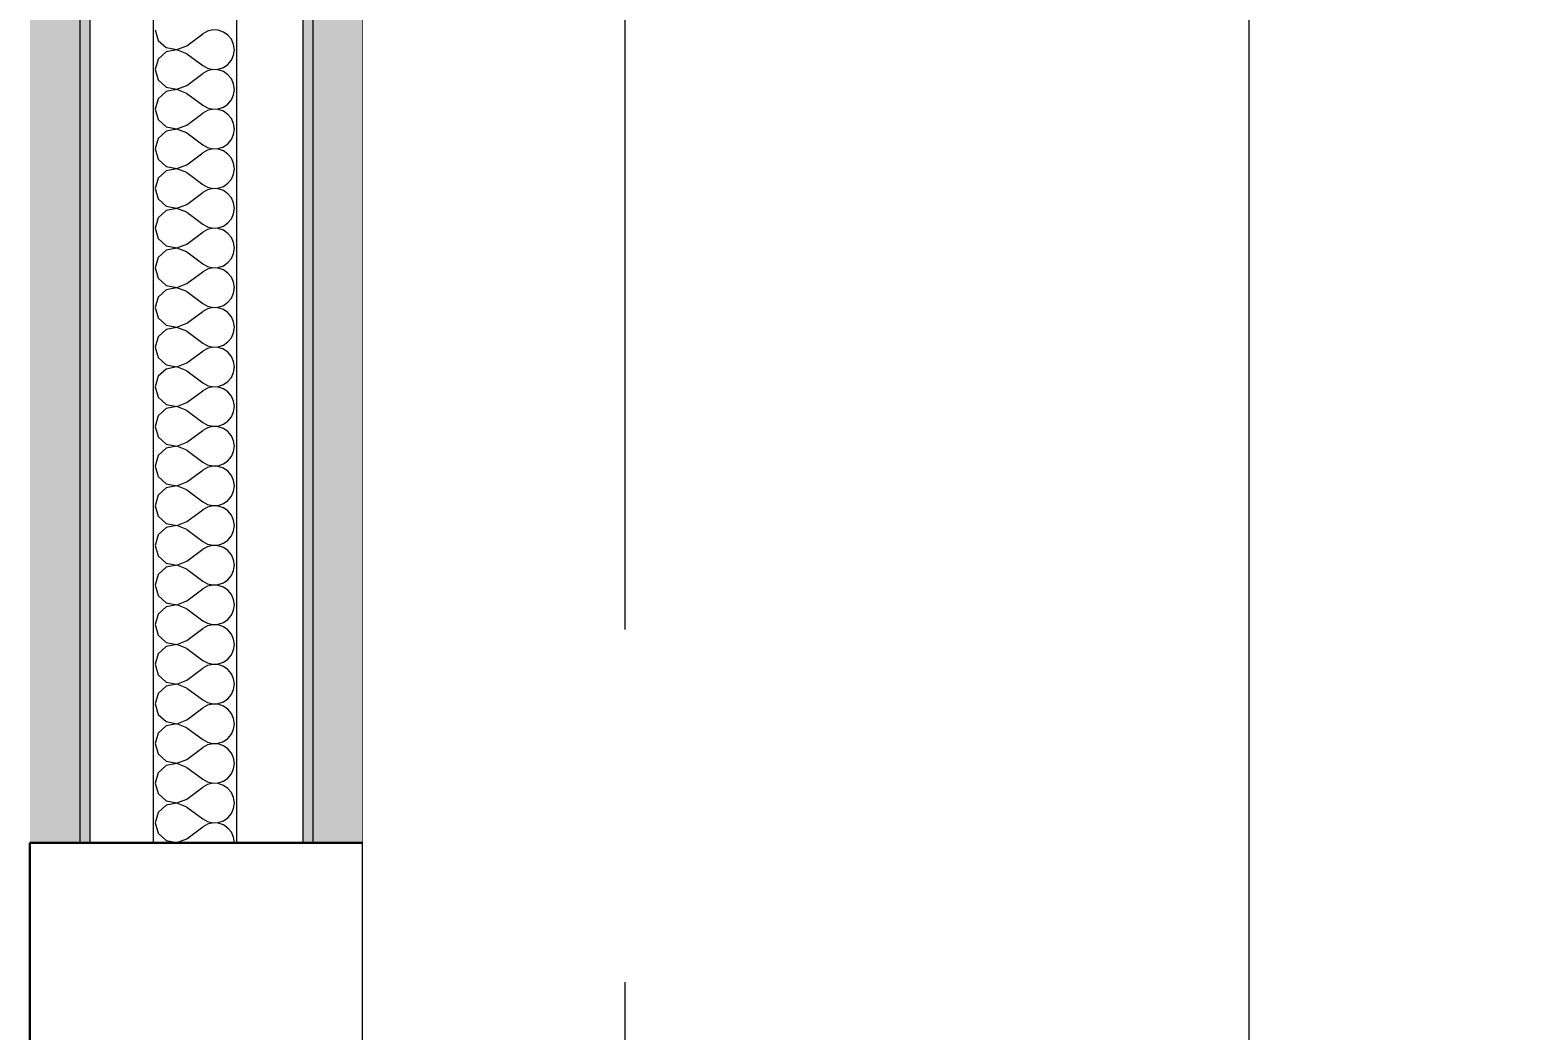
# Model space of a CAD drawing. Header units: millimetres. Extents: x -48147 to 1436659, y -488302 to 18123.
# Drawn here: x 1419576 to 1420025.6, y -468481 to -468180.8 of the extents above; entities that cross this region are included whole.
import ezdxf
from ezdxf.enums import TextEntityAlignment as Align

# ---------------------------------------------------------------- set-up
doc = ezdxf.new("R2010")
doc.units = ezdxf.units.MM
doc.header["$MEASUREMENT"] = 0
doc.linetypes.add('Double Dashed', pattern=[546.805537, 264.583325, -105.833328, 70.555556, -105.833328])
doc.linetypes.add('Wipeout_Contour', pattern=[1000, 0, -1000])
for name, color, linetype in [('New_A-15-MG_Structural_Grid_Phase_2', 7, 'Continuous'), ('New_A-25-M_Wall_Int', 7, 'Continuous'), ('New_A-95-D_1_20', 7, 'Continuous'), ('New_ArchiCAD Doors', 7, 'Continuous')]:
    doc.layers.add(name, color=color, linetype=linetype)
for name, color, linetype, lineweight, true_color in [('New_A-15-MG_Structural_Grid_Phase_2_Pen_No__222', 7, 'Continuous', 13, 0x65af33), ('New_A-25-M_Wall_Int_Pen_No__107', 7, 'Continuous', 15, 0xa6a6a6), ('New_ArchiCAD Doors_Pen_No__43', 7, 'Continuous', 30, 0x444444)]:
    doc.layers.add(name, color=color, linetype=linetype, lineweight=lineweight, true_color=true_color)
for name, color, linetype, lineweight in [('New_A-25-M_Wall_Int_Pen_No__1', 7, 'Continuous', 13), ('New_A-25-M_Wall_Int_Pen_No__87', 8, 'Continuous', 20), ('New_A-95-D_1_20_Pen_No__1', 7, 'Continuous', 13)]:
    doc.layers.add(name, color=color, linetype=linetype, lineweight=lineweight)
doc.styles.add('GENERATED_STYLE_1', font='')
doc.styles.add('GENERATED_STYLE_2', font='')
doc.styles.get('GENERATED_STYLE_1').set_extended_font_data('Arial')
doc.styles.get('GENERATED_STYLE_2').set_extended_font_data('Swis721 BT')
doc.dimstyles.new('GENERATED_STYLE__4', dxfattribs={"dimtxt": 125, "dimasz": 47.5, "dimexe": 0.18, "dimexo": 50, "dimgap": 0.09, "dimtad": 1, "dimdec": 0, "dimzin": 0, "dimdsep": 46, "dimtxsty": 'GENERATED_STYLE_1', "dimblk": 'ARROWHEAD_2', "dimblk1": 'ARROWHEAD_2', "dimblk2": 'ARROWHEAD_2', "dimcen": 0.09, "dimclrd": 7, "dimclre": 7, "dimclrt": 7, "dimadec": 0, "dimazin": 0, "dimtfac": 1, "dimtdec": 4, "dimtmove": 0, "dimatfit": 3, "dimfxl": 1, "dimtolj": 1, "dimtzin": 0, "dimarcsym": 0})

# ---------------------------------------------------------------- blocks, each defined once
blk = doc.blocks.new('*X202', base_point=(1424163.9, -483032.8))
at = {"layer": 'New_A-25-M_Wall_Int_Pen_No__107', "linetype": 'Continuous'}
for p, q in [((1419613.58, -468180.75), (1419614.47, -468183.88)), ((1419623.11, -468185.51), (1419627.87, -468181.94)), ((1419629.31, -468181.15), (1419627.87, -468181.94)), ((1419630.9, -468180.77), (1419629.31, -468181.15)), ((1419632.55, -468180.85), (1419630.9, -468180.77)), ((1419634.1, -468181.38), (1419632.55, -468180.85)), ((1419635.46, -468182.31), (1419634.1, -468181.38)), ((1419636.5, -468183.57), (1419635.46, -468182.31)), ((1419614.47, -468183.88), (1419616.87, -468186.07)), ((1419616.87, -468186.07), (1419620.07, -468186.68)), ((1419620.07, -468186.73), (1419616.87, -468187.33)), ((1419620.07, -468186.68), (1419623.11, -468185.51)), ((1419623.11, -468187.89), (1419620.07, -468186.73)), ((1419637.17, -468185.08), (1419636.5, -468183.57)), ((1419637.39, -468186.7), (1419637.17, -468185.08)), ((1419637.17, -468188.33), (1419637.39, -468186.7)), ((1419614.47, -468189.52), (1419613.58, -468192.65)), ((1419616.87, -468187.33), (1419614.47, -468189.52)), ((1419623.11, -468187.89), (1419627.87, -468191.46)), ((1419627.87, -468191.46), (1419629.31, -468192.26)), ((1419634.1, -468192.03), (1419635.46, -468191.1)), ((1419635.46, -468191.1), (1419636.5, -468189.83)), ((1419636.5, -468189.83), (1419637.17, -468188.33)), ((1419613.58, -468192.65), (1419614.47, -468195.78)), ((1419614.47, -468195.78), (1419616.87, -468197.98)), ((1419623.11, -468197.42), (1419627.87, -468193.84)), ((1419629.31, -468193.05), (1419627.87, -468193.84)), ((1419629.31, -468192.26), (1419630.9, -468192.63)), ((1419630.9, -468192.68), (1419629.31, -468193.05)), ((1419630.9, -468192.63), (1419632.55, -468192.55)), ((1419632.55, -468192.76), (1419630.9, -468192.68)), ((1419632.55, -468192.55), (1419634.1, -468192.03)), ((1419634.1, -468193.28), (1419632.55, -468192.76)), ((1419635.46, -468194.21), (1419634.1, -468193.28)), ((1419636.5, -468195.48), (1419635.46, -468194.21)), ((1419637.17, -468196.98), (1419636.5, -468195.48)), ((1419616.87, -468199.23), (1419614.47, -468201.43)), ((1419616.87, -468197.98), (1419620.07, -468198.58)), ((1419620.07, -468198.63), (1419616.87, -468199.23)), ((1419620.07, -468198.58), (1419623.11, -468197.42)), ((1419623.11, -468199.8), (1419620.07, -468198.63)), ((1419623.11, -468199.8), (1419627.87, -468203.37)), ((1419636.5, -468201.74), (1419637.17, -468200.23)), ((1419637.39, -468198.61), (1419637.17, -468196.98)), ((1419637.17, -468200.23), (1419637.39, -468198.61)), ((1419614.47, -468201.43), (1419613.58, -468204.56)), ((1419613.58, -468204.56), (1419614.47, -468207.69)), ((1419627.87, -468203.37), (1419629.31, -468204.16)), ((1419629.31, -468204.95), (1419627.87, -468205.75)), ((1419629.31, -468204.16), (1419630.9, -468204.53)), ((1419630.9, -468204.58), (1419629.31, -468204.95)), ((1419630.9, -468204.53), (1419632.55, -468204.46)), ((1419632.55, -468204.66), (1419630.9, -468204.58)), ((1419632.55, -468204.46), (1419634.1, -468203.93)), ((1419634.1, -468205.19), (1419632.55, -468204.66)), ((1419634.1, -468203.93), (1419635.46, -468203)), ((1419635.46, -468203), (1419636.5, -468201.74)), ((1419614.47, -468207.69), (1419616.87, -468209.88)), ((1419620.07, -468210.49), (1419623.11, -468209.32)), ((1419623.11, -468209.32), (1419627.87, -468205.75)), ((1419635.46, -468206.12), (1419634.1, -468205.19)), ((1419636.5, -468207.38), (1419635.46, -468206.12)), ((1419637.17, -468208.88), (1419636.5, -468207.38)), ((1419637.39, -468210.51), (1419637.17, -468208.88)), ((1419614.47, -468213.33), (1419613.58, -468216.46)), ((1419616.87, -468211.14), (1419614.47, -468213.33)), ((1419616.87, -468209.88), (1419620.07, -468210.49)), ((1419620.07, -468210.54), (1419616.87, -468211.14)), ((1419623.11, -468211.7), (1419620.07, -468210.54)), ((1419623.11, -468211.7), (1419627.87, -468215.27)), ((1419635.46, -468214.91), (1419636.5, -468213.64)), ((1419636.5, -468213.64), (1419637.17, -468212.14)), ((1419637.17, -468212.14), (1419637.39, -468210.51)), ((1419613.58, -468216.46), (1419614.47, -468219.59)), ((1419623.11, -468221.23), (1419627.87, -468217.65)), ((1419627.87, -468215.27), (1419629.31, -468216.07)), ((1419629.31, -468216.86), (1419627.87, -468217.65)), ((1419629.31, -468216.07), (1419630.9, -468216.44)), ((1419630.9, -468216.49), (1419629.31, -468216.86)), ((1419630.9, -468216.44), (1419632.55, -468216.36)), ((1419632.55, -468216.57), (1419630.9, -468216.49)), ((1419632.55, -468216.36), (1419634.1, -468215.84)), ((1419634.1, -468217.09), (1419632.55, -468216.57)), ((1419634.1, -468215.84), (1419635.46, -468214.91)), ((1419635.46, -468218.02), (1419634.1, -468217.09)), ((1419636.5, -468219.29), (1419635.46, -468218.02)), ((1419614.47, -468219.59), (1419616.87, -468221.79)), ((1419616.87, -468221.79), (1419620.07, -468222.39)), ((1419620.07, -468222.44), (1419616.87, -468223.04)), ((1419620.07, -468222.39), (1419623.11, -468221.23)), ((1419623.11, -468223.61), (1419620.07, -468222.44)), ((1419637.17, -468220.79), (1419636.5, -468219.29)), ((1419637.39, -468222.42), (1419637.17, -468220.79)), ((1419637.17, -468224.04), (1419637.39, -468222.42)), ((1419614.47, -468225.24), (1419613.58, -468228.37)), ((1419616.87, -468223.04), (1419614.47, -468225.24)), ((1419623.11, -468223.61), (1419627.87, -468227.18)), ((1419627.87, -468227.18), (1419629.31, -468227.97)), ((1419634.1, -468227.74), (1419635.46, -468226.81)), ((1419635.46, -468226.81), (1419636.5, -468225.55)), ((1419636.5, -468225.55), (1419637.17, -468224.04)), ((1419613.58, -468228.37), (1419614.47, -468231.5)), ((1419614.47, -468231.5), (1419616.87, -468233.69)), ((1419623.11, -468233.13), (1419627.87, -468229.56)), ((1419629.31, -468228.76), (1419627.87, -468229.56)), ((1419629.31, -468227.97), (1419630.9, -468228.34)), ((1419630.9, -468228.39), (1419629.31, -468228.76)), ((1419630.9, -468228.34), (1419632.55, -468228.26)), ((1419632.55, -468228.47), (1419630.9, -468228.39)), ((1419632.55, -468228.26), (1419634.1, -468227.74)), ((1419634.1, -468229), (1419632.55, -468228.47)), ((1419635.46, -468229.93), (1419634.1, -468229)), ((1419636.5, -468231.19), (1419635.46, -468229.93)), ((1419637.17, -468232.69), (1419636.5, -468231.19)), ((1419616.87, -468234.95), (1419614.47, -468237.14)), ((1419616.87, -468233.69), (1419620.07, -468234.3)), ((1419620.07, -468234.34), (1419616.87, -468234.95)), ((1419620.07, -468234.3), (1419623.11, -468233.13)), ((1419623.11, -468235.51), (1419620.07, -468234.34)), ((1419623.11, -468235.51), (1419627.87, -468239.08)), ((1419636.5, -468237.45), (1419637.17, -468235.95)), ((1419637.39, -468234.32), (1419637.17, -468232.69)), ((1419637.17, -468235.95), (1419637.39, -468234.32)), ((1419614.47, -468237.14), (1419613.58, -468240.27)), ((1419613.58, -468240.27), (1419614.47, -468243.4)), ((1419627.87, -468239.08), (1419629.31, -468239.88)), ((1419629.31, -468240.67), (1419627.87, -468241.46)), ((1419629.31, -468239.88), (1419630.9, -468240.25)), ((1419630.9, -468240.3), (1419629.31, -468240.67)), ((1419630.9, -468240.25), (1419632.55, -468240.17)), ((1419632.55, -468240.38), (1419630.9, -468240.3)), ((1419632.55, -468240.17), (1419634.1, -468239.64)), ((1419634.1, -468240.9), (1419632.55, -468240.38)), ((1419634.1, -468239.64), (1419635.46, -468238.71)), ((1419635.46, -468241.83), (1419634.1, -468240.9)), ((1419635.46, -468238.71), (1419636.5, -468237.45)), ((1419614.47, -468243.4), (1419616.87, -468245.6)), ((1419620.07, -468246.2), (1419623.11, -468245.04)), ((1419623.11, -468245.04), (1419627.87, -468241.46)), ((1419636.5, -468243.1), (1419635.46, -468241.83)), ((1419637.17, -468244.6), (1419636.5, -468243.1)), ((1419637.39, -468246.23), (1419637.17, -468244.6)), ((1419614.47, -468249.05), (1419613.58, -468252.18)), ((1419616.87, -468246.85), (1419614.47, -468249.05)), ((1419616.87, -468245.6), (1419620.07, -468246.2)), ((1419620.07, -468246.25), (1419616.87, -468246.85)), ((1419623.11, -468247.42), (1419620.07, -468246.25)), ((1419623.11, -468247.42), (1419627.87, -468250.99)), ((1419635.46, -468250.62), (1419636.5, -468249.35)), ((1419636.5, -468249.35), (1419637.17, -468247.85)), ((1419637.17, -468247.85), (1419637.39, -468246.23)), ((1419613.58, -468252.18), (1419614.47, -468255.31)), ((1419623.11, -468256.94), (1419627.87, -468253.37)), ((1419627.87, -468250.99), (1419629.31, -468251.78)), ((1419629.31, -468252.57), (1419627.87, -468253.37)), ((1419629.31, -468251.78), (1419630.9, -468252.15)), ((1419630.9, -468252.2), (1419629.31, -468252.57)), ((1419630.9, -468252.15), (1419632.55, -468252.07)), ((1419632.55, -468252.28), (1419630.9, -468252.2)), ((1419632.55, -468252.07), (1419634.1, -468251.55)), ((1419634.1, -468252.81), (1419632.55, -468252.28)), ((1419634.1, -468251.55), (1419635.46, -468250.62)), ((1419635.46, -468253.74), (1419634.1, -468252.81)), ((1419636.5, -468255), (1419635.46, -468253.74)), ((1419614.47, -468255.31), (1419616.87, -468257.5)), ((1419616.87, -468258.76), (1419614.47, -468260.95)), ((1419616.87, -468257.5), (1419620.07, -468258.11)), ((1419620.07, -468258.15), (1419616.87, -468258.76)), ((1419620.07, -468258.11), (1419623.11, -468256.94)), ((1419623.11, -468259.32), (1419620.07, -468258.15)), ((1419637.17, -468256.5), (1419636.5, -468255)), ((1419637.39, -468258.13), (1419637.17, -468256.5)), ((1419637.17, -468259.76), (1419637.39, -468258.13)), ((1419614.47, -468260.95), (1419613.58, -468264.08)), ((1419623.11, -468259.32), (1419627.87, -468262.89)), ((1419627.87, -468262.89), (1419629.31, -468263.69)), ((1419634.1, -468263.45), (1419635.46, -468262.52)), ((1419635.46, -468262.52), (1419636.5, -468261.26)), ((1419636.5, -468261.26), (1419637.17, -468259.76)), ((1419613.58, -468264.08), (1419614.47, -468267.21)), ((1419614.47, -468267.21), (1419616.87, -468269.41)), ((1419623.11, -468268.84), (1419627.87, -468265.27)), ((1419629.31, -468264.48), (1419627.87, -468265.27)), ((1419629.31, -468263.69), (1419630.9, -468264.06)), ((1419630.9, -468264.11), (1419629.31, -468264.48)), ((1419630.9, -468264.06), (1419632.55, -468263.98)), ((1419632.55, -468264.19), (1419630.9, -468264.11)), ((1419632.55, -468263.98), (1419634.1, -468263.45)), ((1419634.1, -468264.71), (1419632.55, -468264.19)), ((1419635.46, -468265.64), (1419634.1, -468264.71)), ((1419636.5, -468266.91), (1419635.46, -468265.64)), ((1419637.17, -468268.41), (1419636.5, -468266.91)), ((1419616.87, -468270.66), (1419614.47, -468272.86)), ((1419616.87, -468269.41), (1419620.07, -468270.01)), ((1419620.07, -468270.06), (1419616.87, -468270.66)), ((1419620.07, -468270.01), (1419623.11, -468268.84)), ((1419623.11, -468271.23), (1419620.07, -468270.06)), ((1419623.11, -468271.23), (1419627.87, -468274.8)), ((1419636.5, -468273.16), (1419637.17, -468271.66)), ((1419637.39, -468270.04), (1419637.17, -468268.41)), ((1419637.17, -468271.66), (1419637.39, -468270.04)), ((1419614.47, -468272.86), (1419613.58, -468275.99)), ((1419613.58, -468275.99), (1419614.47, -468279.12)), ((1419627.87, -468274.8), (1419629.31, -468275.59)), ((1419629.31, -468276.38), (1419627.87, -468277.18)), ((1419629.31, -468275.59), (1419630.9, -468275.96)), ((1419630.9, -468276.01), (1419629.31, -468276.38)), ((1419630.9, -468275.96), (1419632.55, -468275.88)), ((1419632.55, -468276.09), (1419630.9, -468276.01)), ((1419632.55, -468275.88), (1419634.1, -468275.36)), ((1419634.1, -468276.62), (1419632.55, -468276.09)), ((1419634.1, -468275.36), (1419635.46, -468274.43)), ((1419635.46, -468277.55), (1419634.1, -468276.62)), ((1419635.46, -468274.43), (1419636.5, -468273.16)), ((1419614.47, -468279.12), (1419616.87, -468281.31)), ((1419616.87, -468281.31), (1419620.07, -468281.92)), ((1419620.07, -468281.92), (1419623.11, -468280.75)), ((1419623.11, -468280.75), (1419627.87, -468277.18)), ((1419636.5, -468278.81), (1419635.46, -468277.55)), ((1419637.17, -468280.31), (1419636.5, -468278.81)), ((1419637.39, -468281.94), (1419637.17, -468280.31)), ((1419614.47, -468284.76), (1419613.58, -468287.89)), ((1419616.87, -468282.57), (1419614.47, -468284.76)), ((1419620.07, -468281.96), (1419616.87, -468282.57)), ((1419623.11, -468283.13), (1419620.07, -468281.96)), ((1419623.11, -468283.13), (1419627.87, -468286.7)), ((1419635.46, -468286.33), (1419636.5, -468285.07)), ((1419636.5, -468285.07), (1419637.17, -468283.57)), ((1419637.17, -468283.57), (1419637.39, -468281.94)), ((1419613.58, -468287.89), (1419614.47, -468291.02)), ((1419623.11, -468292.65), (1419627.87, -468289.08)), ((1419627.87, -468286.7), (1419629.31, -468287.5)), ((1419629.31, -468288.29), (1419627.87, -468289.08)), ((1419629.31, -468287.5), (1419630.9, -468287.87)), ((1419630.9, -468287.92), (1419629.31, -468288.29)), ((1419630.9, -468287.87), (1419632.55, -468287.79)), ((1419632.55, -468288), (1419630.9, -468287.92)), ((1419632.55, -468287.79), (1419634.1, -468287.26)), ((1419634.1, -468288.52), (1419632.55, -468288)), ((1419634.1, -468287.26), (1419635.46, -468286.33)), ((1419635.46, -468289.45), (1419634.1, -468288.52)), ((1419636.5, -468290.72), (1419635.46, -468289.45)), ((1419614.47, -468291.02), (1419616.87, -468293.22)), ((1419616.87, -468294.47), (1419614.47, -468296.67)), ((1419616.87, -468293.22), (1419620.07, -468293.82)), ((1419620.07, -468293.87), (1419616.87, -468294.47)), ((1419620.07, -468293.82), (1419623.11, -468292.65)), ((1419623.11, -468295.04), (1419620.07, -468293.87)), ((1419637.17, -468292.22), (1419636.5, -468290.72)), ((1419637.39, -468293.84), (1419637.17, -468292.22)), ((1419637.17, -468295.47), (1419637.39, -468293.84)), ((1419614.47, -468296.67), (1419613.58, -468299.8)), ((1419623.11, -468295.04), (1419627.87, -468298.61)), ((1419627.87, -468298.61), (1419629.31, -468299.4)), ((1419632.55, -468299.69), (1419634.1, -468299.17)), ((1419634.1, -468299.17), (1419635.46, -468298.24)), ((1419635.46, -468298.24), (1419636.5, -468296.97)), ((1419636.5, -468296.97), (1419637.17, -468295.47)), ((1419613.58, -468299.8), (1419614.47, -468302.93)), ((1419614.47, -468302.93), (1419616.87, -468305.12)), ((1419623.11, -468304.56), (1419627.87, -468300.99)), ((1419629.31, -468300.19), (1419627.87, -468300.99)), ((1419629.31, -468299.4), (1419630.9, -468299.77)), ((1419630.9, -468299.82), (1419629.31, -468300.19)), ((1419630.9, -468299.77), (1419632.55, -468299.69)), ((1419632.55, -468299.9), (1419630.9, -468299.82)), ((1419634.1, -468300.43), (1419632.55, -468299.9)), ((1419635.46, -468301.36), (1419634.1, -468300.43)), ((1419636.5, -468302.62), (1419635.46, -468301.36)), ((1419637.17, -468304.12), (1419636.5, -468302.62)), ((1419616.87, -468306.38), (1419614.47, -468308.57)), ((1419616.87, -468305.12), (1419620.07, -468305.73)), ((1419620.07, -468305.77), (1419616.87, -468306.38)), ((1419620.07, -468305.73), (1419623.11, -468304.56)), ((1419623.11, -468306.94), (1419620.07, -468305.77)), ((1419623.11, -468306.94), (1419627.87, -468310.51)), ((1419636.5, -468308.88), (1419637.17, -468307.38)), ((1419637.39, -468305.75), (1419637.17, -468304.12)), ((1419637.17, -468307.38), (1419637.39, -468305.75)), ((1419614.47, -468308.57), (1419613.58, -468311.7)), ((1419613.58, -468311.7), (1419614.47, -468314.83)), ((1419627.87, -468310.51), (1419629.31, -468311.31)), ((1419629.31, -468312.1), (1419627.87, -468312.89)), ((1419629.31, -468311.31), (1419630.9, -468311.68)), ((1419630.9, -468311.73), (1419629.31, -468312.1)), ((1419630.9, -468311.68), (1419632.55, -468311.6)), ((1419632.55, -468311.81), (1419630.9, -468311.73)), ((1419632.55, -468311.6), (1419634.1, -468311.07)), ((1419634.1, -468312.33), (1419632.55, -468311.81)), ((1419634.1, -468311.07), (1419635.46, -468310.14)), ((1419635.46, -468313.26), (1419634.1, -468312.33)), ((1419635.46, -468310.14), (1419636.5, -468308.88)), ((1419614.47, -468314.83), (1419616.87, -468317.03)), ((1419616.87, -468317.03), (1419620.07, -468317.63)), ((1419620.07, -468317.63), (1419623.11, -468316.46)), ((1419623.11, -468316.46), (1419627.87, -468312.89)), ((1419636.5, -468314.52), (1419635.46, -468313.26)), ((1419637.17, -468316.03), (1419636.5, -468314.52)), ((1419637.39, -468317.65), (1419637.17, -468316.03)), ((1419614.47, -468320.48), (1419613.58, -468323.61)), ((1419616.87, -468318.28), (1419614.47, -468320.48)), ((1419620.07, -468317.68), (1419616.87, -468318.28)), ((1419623.11, -468318.84), (1419620.07, -468317.68)), ((1419623.11, -468318.84), (1419627.87, -468322.42)), ((1419635.46, -468322.05), (1419636.5, -468320.78)), ((1419636.5, -468320.78), (1419637.17, -468319.28)), ((1419637.17, -468319.28), (1419637.39, -468317.65)), ((1419613.58, -468323.61), (1419614.47, -468326.74)), ((1419623.11, -468328.37), (1419627.87, -468324.8)), ((1419627.87, -468322.42), (1419629.31, -468323.21)), ((1419629.31, -468324), (1419627.87, -468324.8)), ((1419629.31, -468323.21), (1419630.9, -468323.58)), ((1419630.9, -468323.63), (1419629.31, -468324)), ((1419630.9, -468323.58), (1419632.55, -468323.5)), ((1419632.55, -468323.71), (1419630.9, -468323.63)), ((1419632.55, -468323.5), (1419634.1, -468322.98)), ((1419634.1, -468324.23), (1419632.55, -468323.71)), ((1419634.1, -468322.98), (1419635.46, -468322.05)), ((1419635.46, -468325.16), (1419634.1, -468324.23)), ((1419636.5, -468326.43), (1419635.46, -468325.16)), ((1419614.47, -468326.74), (1419616.87, -468328.93)), ((1419616.87, -468330.19), (1419614.47, -468332.38)), ((1419616.87, -468328.93), (1419620.07, -468329.53)), ((1419620.07, -468329.58), (1419616.87, -468330.19)), ((1419620.07, -468329.53), (1419623.11, -468328.37)), ((1419623.11, -468330.75), (1419620.07, -468329.58)), ((1419623.11, -468330.75), (1419627.87, -468334.32)), ((1419637.17, -468327.93), (1419636.5, -468326.43)), ((1419637.39, -468329.56), (1419637.17, -468327.93)), ((1419637.17, -468331.19), (1419637.39, -468329.56)), ((1419614.47, -468332.38), (1419613.58, -468335.51)), ((1419627.87, -468334.32), (1419629.31, -468335.12)), ((1419629.31, -468335.12), (1419630.9, -468335.49)), ((1419632.55, -468335.41), (1419634.1, -468334.88)), ((1419634.1, -468334.88), (1419635.46, -468333.95)), ((1419635.46, -468333.95), (1419636.5, -468332.69)), ((1419636.5, -468332.69), (1419637.17, -468331.19)), ((1419613.58, -468335.51), (1419614.47, -468338.64)), ((1419614.47, -468338.64), (1419616.87, -468340.84)), ((1419623.11, -468340.27), (1419627.87, -468336.7)), ((1419629.31, -468335.91), (1419627.87, -468336.7)), ((1419630.9, -468335.54), (1419629.31, -468335.91)), ((1419630.9, -468335.49), (1419632.55, -468335.41)), ((1419632.55, -468335.61), (1419630.9, -468335.54)), ((1419634.1, -468336.14), (1419632.55, -468335.61)), ((1419635.46, -468337.07), (1419634.1, -468336.14)), ((1419636.5, -468338.33), (1419635.46, -468337.07)), ((1419637.17, -468339.84), (1419636.5, -468338.33)), ((1419637.39, -468341.46), (1419637.17, -468339.84)), ((1419614.47, -468344.29), (1419613.58, -468347.42)), ((1419616.87, -468342.09), (1419614.47, -468344.29)), ((1419616.87, -468340.84), (1419620.07, -468341.44)), ((1419620.07, -468341.49), (1419616.87, -468342.09)), ((1419620.07, -468341.44), (1419623.11, -468340.27)), ((1419623.11, -468342.65), (1419620.07, -468341.49)), ((1419623.11, -468342.65), (1419627.87, -468346.23)), ((1419636.5, -468344.59), (1419637.17, -468343.09)), ((1419637.17, -468343.09), (1419637.39, -468341.46)), ((1419613.58, -468347.42), (1419614.47, -468350.55)), ((1419623.11, -468352.18), (1419627.87, -468348.61)), ((1419627.87, -468346.23), (1419629.31, -468347.02)), ((1419629.31, -468347.81), (1419627.87, -468348.61)), ((1419629.31, -468347.02), (1419630.9, -468347.39)), ((1419630.9, -468347.44), (1419629.31, -468347.81)), ((1419630.9, -468347.39), (1419632.55, -468347.31)), ((1419632.55, -468347.52), (1419630.9, -468347.44)), ((1419632.55, -468347.31), (1419634.1, -468346.79)), ((1419634.1, -468348.04), (1419632.55, -468347.52)), ((1419634.1, -468346.79), (1419635.46, -468345.86)), ((1419635.46, -468348.97), (1419634.1, -468348.04)), ((1419635.46, -468345.86), (1419636.5, -468344.59)), ((1419614.47, -468350.55), (1419616.87, -468352.74)), ((1419616.87, -468352.74), (1419620.07, -468353.34)), ((1419620.07, -468353.34), (1419623.11, -468352.18)), ((1419636.5, -468350.24), (1419635.46, -468348.97)), ((1419637.17, -468351.74), (1419636.5, -468350.24)), ((1419637.39, -468353.37), (1419637.17, -468351.74)), ((1419614.47, -468356.19), (1419613.58, -468359.32)), ((1419616.87, -468354), (1419614.47, -468356.19)), ((1419620.07, -468353.39), (1419616.87, -468354)), ((1419623.11, -468354.56), (1419620.07, -468353.39)), ((1419623.11, -468354.56), (1419627.87, -468358.13)), ((1419634.1, -468358.69), (1419635.46, -468357.76)), ((1419635.46, -468357.76), (1419636.5, -468356.5)), ((1419636.5, -468356.5), (1419637.17, -468354.99)), ((1419637.17, -468354.99), (1419637.39, -468353.37)), ((1419613.58, -468359.32), (1419614.47, -468362.45)), ((1419623.11, -468364.08), (1419627.87, -468360.51)), ((1419627.87, -468358.13), (1419629.31, -468358.92)), ((1419629.31, -468359.72), (1419627.87, -468360.51)), ((1419629.31, -468358.92), (1419630.9, -468359.3)), ((1419630.9, -468359.34), (1419629.31, -468359.72)), ((1419630.9, -468359.3), (1419632.55, -468359.22)), ((1419632.55, -468359.42), (1419630.9, -468359.34)), ((1419632.55, -468359.22), (1419634.1, -468358.69)), ((1419634.1, -468359.95), (1419632.55, -468359.42)), ((1419635.46, -468360.88), (1419634.1, -468359.95)), ((1419636.5, -468362.14), (1419635.46, -468360.88)), ((1419637.17, -468363.65), (1419636.5, -468362.14)), ((1419614.47, -468362.45), (1419616.87, -468364.64)), ((1419616.87, -468365.9), (1419614.47, -468368.1)), ((1419616.87, -468364.64), (1419620.07, -468365.25)), ((1419620.07, -468365.3), (1419616.87, -468365.9)), ((1419620.07, -468365.25), (1419623.11, -468364.08)), ((1419623.11, -468366.46), (1419620.07, -468365.3)), ((1419623.11, -468366.46), (1419627.87, -468370.04)), ((1419637.39, -468365.27), (1419637.17, -468363.65)), ((1419637.17, -468366.9), (1419637.39, -468365.27)), ((1419614.47, -468368.1), (1419613.58, -468371.23)), ((1419613.58, -468371.23), (1419614.47, -468374.35)), ((1419627.87, -468370.04), (1419629.31, -468370.83)), ((1419629.31, -468370.83), (1419630.9, -468371.2)), ((1419630.9, -468371.25), (1419629.31, -468371.62)), ((1419630.9, -468371.2), (1419632.55, -468371.12)), ((1419632.55, -468371.33), (1419630.9, -468371.25)), ((1419632.55, -468371.12), (1419634.1, -468370.6)), ((1419634.1, -468371.85), (1419632.55, -468371.33)), ((1419634.1, -468370.6), (1419635.46, -468369.67)), ((1419635.46, -468369.67), (1419636.5, -468368.4)), ((1419636.5, -468368.4), (1419637.17, -468366.9)), ((1419614.47, -468374.35), (1419616.87, -468376.55)), ((1419623.11, -468375.99), (1419627.87, -468372.42)), ((1419629.31, -468371.62), (1419627.87, -468372.42)), ((1419635.46, -468372.78), (1419634.1, -468371.85)), ((1419636.5, -468374.05), (1419635.46, -468372.78)), ((1419637.17, -468375.55), (1419636.5, -468374.05)), ((1419637.39, -468377.18), (1419637.17, -468375.55)), ((1419614.47, -468380), (1419613.58, -468383.13)), ((1419616.87, -468377.81), (1419614.47, -468380)), ((1419616.87, -468376.55), (1419620.07, -468377.15)), ((1419620.07, -468377.2), (1419616.87, -468377.81)), ((1419620.07, -468377.15), (1419623.11, -468375.99)), ((1419623.11, -468378.37), (1419620.07, -468377.2)), ((1419623.11, -468378.37), (1419627.87, -468381.94)), ((1419635.46, -468381.57), (1419636.5, -468380.31)), ((1419636.5, -468380.31), (1419637.17, -468378.8)), ((1419637.17, -468378.8), (1419637.39, -468377.18)), ((1419613.58, -468383.13), (1419614.47, -468386.26)), ((1419623.11, -468387.89), (1419627.87, -468384.32)), ((1419627.87, -468381.94), (1419629.31, -468382.73)), ((1419629.31, -468383.53), (1419627.87, -468384.32)), ((1419629.31, -468382.73), (1419630.9, -468383.11)), ((1419630.9, -468383.15), (1419629.31, -468383.53)), ((1419630.9, -468383.11), (1419632.55, -468383.03)), ((1419632.55, -468383.23), (1419630.9, -468383.15)), ((1419632.55, -468383.03), (1419634.1, -468382.5)), ((1419634.1, -468383.76), (1419632.55, -468383.23)), ((1419634.1, -468382.5), (1419635.46, -468381.57)), ((1419635.46, -468384.69), (1419634.1, -468383.76)), ((1419636.5, -468385.95), (1419635.46, -468384.69)), ((1419614.47, -468386.26), (1419616.87, -468388.45)), ((1419616.87, -468388.45), (1419620.07, -468389.06)), ((1419620.07, -468389.11), (1419616.87, -468389.71)), ((1419620.07, -468389.06), (1419623.11, -468387.89)), ((1419623.11, -468390.27), (1419620.07, -468389.11)), ((1419637.17, -468387.46), (1419636.5, -468385.95)), ((1419637.39, -468389.08), (1419637.17, -468387.46)), ((1419637.17, -468390.71), (1419637.39, -468389.08)), ((1419614.47, -468391.91), (1419613.58, -468395.04)), ((1419616.87, -468389.71), (1419614.47, -468391.91)), ((1419623.11, -468390.27), (1419627.87, -468393.84)), ((1419634.1, -468394.41), (1419635.46, -468393.48)), ((1419635.46, -468393.48), (1419636.5, -468392.21)), ((1419636.5, -468392.21), (1419637.17, -468390.71)), ((1419613.58, -468395.04), (1419614.47, -468398.16)), ((1419614.47, -468398.16), (1419616.87, -468400.36)), ((1419623.11, -468399.8), (1419627.87, -468396.23)), ((1419627.87, -468393.84), (1419629.31, -468394.64)), ((1419629.31, -468395.43), (1419627.87, -468396.23)), ((1419629.31, -468394.64), (1419630.9, -468395.01)), ((1419630.9, -468395.06), (1419629.31, -468395.43)), ((1419630.9, -468395.01), (1419632.55, -468394.93)), ((1419632.55, -468395.14), (1419630.9, -468395.06)), ((1419632.55, -468394.93), (1419634.1, -468394.41)), ((1419634.1, -468395.66), (1419632.55, -468395.14)), ((1419635.46, -468396.59), (1419634.1, -468395.66)), ((1419636.5, -468397.86), (1419635.46, -468396.59)), ((1419637.17, -468399.36), (1419636.5, -468397.86)), ((1419616.87, -468401.62), (1419614.47, -468403.81)), ((1419616.87, -468400.36), (1419620.07, -468400.96)), ((1419620.07, -468401.01), (1419616.87, -468401.62)), ((1419620.07, -468400.96), (1419623.11, -468399.8)), ((1419623.11, -468402.18), (1419620.07, -468401.01)), ((1419623.11, -468402.18), (1419627.87, -468405.75)), ((1419636.5, -468404.12), (1419637.17, -468402.61)), ((1419637.39, -468400.99), (1419637.17, -468399.36)), ((1419637.17, -468402.61), (1419637.39, -468400.99)), ((1419614.47, -468403.81), (1419613.58, -468406.94)), ((1419613.58, -468406.94), (1419614.47, -468410.07)), ((1419627.87, -468405.75), (1419629.31, -468406.54)), ((1419629.31, -468406.54), (1419630.9, -468406.92)), ((1419630.9, -468406.96), (1419629.31, -468407.34)), ((1419630.9, -468406.92), (1419632.55, -468406.84)), ((1419632.55, -468407.04), (1419630.9, -468406.96)), ((1419632.55, -468406.84), (1419634.1, -468406.31)), ((1419634.1, -468407.57), (1419632.55, -468407.04)), ((1419634.1, -468406.31), (1419635.46, -468405.38)), ((1419635.46, -468405.38), (1419636.5, -468404.12)), ((1419614.47, -468410.07), (1419616.87, -468412.26)), ((1419620.07, -468412.87), (1419623.11, -468411.7)), ((1419623.11, -468411.7), (1419627.87, -468408.13)), ((1419629.31, -468407.34), (1419627.87, -468408.13)), ((1419635.46, -468408.5), (1419634.1, -468407.57)), ((1419636.5, -468409.76), (1419635.46, -468408.5)), ((1419637.17, -468411.27), (1419636.5, -468409.76)), ((1419637.39, -468412.89), (1419637.17, -468411.27)), ((1419614.47, -468415.72), (1419613.58, -468418.84)), ((1419616.87, -468413.52), (1419614.47, -468415.72)), ((1419616.87, -468412.26), (1419620.07, -468412.87)), ((1419620.07, -468412.92), (1419616.87, -468413.52)), ((1419623.11, -468414.08), (1419620.07, -468412.92)), ((1419623.11, -468414.08), (1419627.87, -468417.65)), ((1419635.46, -468417.29), (1419636.5, -468416.02)), ((1419636.5, -468416.02), (1419637.17, -468414.52)), ((1419637.17, -468414.52), (1419637.39, -468412.89)), ((1419613.58, -468418.84), (1419614.47, -468421.97)), ((1419623.11, -468423.61), (1419627.87, -468420.04)), ((1419627.87, -468417.65), (1419629.31, -468418.45)), ((1419629.31, -468419.24), (1419627.87, -468420.04)), ((1419629.31, -468418.45), (1419630.9, -468418.82)), ((1419630.9, -468418.87), (1419629.31, -468419.24)), ((1419630.9, -468418.82), (1419632.55, -468418.74)), ((1419632.55, -468418.95), (1419630.9, -468418.87)), ((1419632.55, -468418.74), (1419634.1, -468418.22)), ((1419634.1, -468419.47), (1419632.55, -468418.95)), ((1419634.1, -468418.22), (1419635.46, -468417.29)), ((1419635.46, -468420.4), (1419634.1, -468419.47)), ((1419636.5, -468421.67), (1419635.46, -468420.4)), ((1419614.47, -468421.97), (1419616.87, -468424.17)), ((1419616.87, -468424.17), (1419620.07, -468424.77)), ((1419620.07, -468424.77), (1419623.11, -468423.61)), ((1419637.17, -468423.17), (1419636.5, -468421.67)), ((1419637.39, -468424.8), (1419637.17, -468423.17))]:
    blk.add_line(p, q, dxfattribs=at)
blk = doc.blocks.new('Section Elem_178_2', base_point=(1424163.9, -483032.8))
at = {"layer": 'New_A-25-M_Wall_Int_Pen_No__107', "linetype": 'Continuous'}
for points in [[(1419590.99, -466936.53), (1419575.99, -466936.53), (1419575.99, -468424.8), (1419590.99, -468424.8)], [(1419675.99, -466936.53), (1419660.99, -466936.53), (1419660.99, -468424.8), (1419675.99, -468424.8), (1419675.99, -467907.8), (1419669.83, -467907.8), (1419669.83, -467882.8), (1419675.99, -467882.8)]]:
    blk.add_hatch(color=256, dxfattribs=at).paths.add_polyline_path(points)
at = {"layer": 'New_A-25-M_Wall_Int_Pen_No__107', "linetype": 'Continuous', "lineweight": 0, "true_color": 0x535353}
blk.add_hatch(color=251, dxfattribs=at).paths.add_polyline_path([(1419660.99, -466936.53), (1419657.99, -466936.53), (1419657.99, -468424.8), (1419660.99, -468424.8)])
at = {"layer": 'New_A-25-M_Wall_Int_Pen_No__1', "linetype": 'Continuous'}
for p, q in [((1419590.99, -466936.53), (1419590.99, -468424.8)), ((1419660.99, -466936.53), (1419660.99, -468424.8)), ((1419675.99, -467907.8), (1419675.99, -468424.8))]:
    blk.add_line(p, q, dxfattribs=at)
at = {"color": 254, "linetype": 'Wipeout_Contour', "lineweight": 0, "ltscale": 5978797.34800514}
blk.add_wipeout([(1419657.99, -466936.53), (1419637.99, -466936.53), (1419637.99, -468424.8), (1419657.99, -468424.8)], dxfattribs=at).dxf.layer = 'New_A-25-M_Wall_Int'
at = {"layer": 'New_A-25-M_Wall_Int_Pen_No__1', "linetype": 'Continuous'}
blk.add_line((1419657.99, -466936.53), (1419657.99, -468424.8), dxfattribs=at)
at = {"color": 254, "linetype": 'Wipeout_Contour', "lineweight": 0, "ltscale": 5978711.867128056}
blk.add_wipeout([(1419637.99, -466936.53), (1419612.99, -466936.53), (1419612.99, -468424.8), (1419637.99, -468424.8)], dxfattribs=at).dxf.layer = 'New_A-25-M_Wall_Int'
at = {"layer": 'New_A-25-M_Wall_Int_Pen_No__1', "linetype": 'Continuous'}
blk.add_line((1419637.99, -466936.53), (1419637.99, -468424.8), dxfattribs=at)
at = {"layer": 'New_A-25-M_Wall_Int'}
blk.add_blockref('*X202', (1424163.9, -483032.8), dxfattribs=at)
at = {"color": 254, "linetype": 'Wipeout_Contour', "lineweight": 0, "ltscale": 5978628.285936253}
blk.add_wipeout([(1419612.99, -466936.53), (1419593.99, -466936.53), (1419593.99, -468424.8), (1419612.99, -468424.8)], dxfattribs=at).dxf.layer = 'New_A-25-M_Wall_Int'
at = {"layer": 'New_A-25-M_Wall_Int_Pen_No__107', "linetype": 'Continuous', "lineweight": 0, "true_color": 0x535353}
blk.add_hatch(color=251, dxfattribs=at).paths.add_polyline_path([(1419593.99, -466936.53), (1419590.99, -466936.53), (1419590.99, -468424.8), (1419593.99, -468424.8)])
at = {"layer": 'New_A-25-M_Wall_Int_Pen_No__1', "linetype": 'Continuous'}
for p, q in [((1419593.99, -466936.53), (1419593.99, -468424.8)), ((1419612.99, -466936.53), (1419612.99, -468424.8))]:
    blk.add_line(p, q, dxfattribs=at)
blk = doc.blocks.new('Section Elem_202_2', base_point=(1424163.9, -483032.8))
at = {"color": 254, "linetype": 'Wipeout_Contour', "lineweight": 0, "ltscale": 5979690.870225362}
blk.add_wipeout([(1419675.99, -468497.8), (1419675.99, -468424.8), (1419575.99, -468424.8), (1419575.99, -468497.8)], dxfattribs=at).dxf.layer = 'New_ArchiCAD Doors'
at = {"layer": 'New_ArchiCAD Doors_Pen_No__43', "linetype": 'Continuous'}
for p, q in [((1419575.99, -468424.8), (1419575.99, -468497.8)), ((1419675.99, -468424.8), (1419675.99, -468497.8))]:
    blk.add_line(p, q, dxfattribs=at)
at = {"layer": 'New_ArchiCAD Doors_Pen_No__43', "linetype": 'Continuous', "flags": 128}
blk.add_lwpolyline([(1419675.99, -468424.8), (1419660.99, -468424.8), (1419657.99, -468424.8), (1419637.99, -468424.8), (1419612.99, -468424.8), (1419593.99, -468424.8), (1419590.99, -468424.8), (1419575.99, -468424.8)], dxfattribs=at)
blk = doc.blocks.new('Section Elem_203_2', base_point=(1424163.9, -483032.8))
at = {"color": 254, "linetype": 'Wipeout_Contour', "lineweight": 0, "ltscale": 5981560.764325106}
blk.add_wipeout([(1419675.99, -467907.8), (1419675.99, -470882.8), (1419942.21, -470882.8), (1419942.21, -467907.8)], dxfattribs=at).dxf.layer = 'New_A-25-M_Wall_Int'
at = {"layer": 'New_A-25-M_Wall_Int_Pen_No__87', "linetype": 'Continuous'}
blk.add_line((1419942.21, -470882.8), (1419942.21, -467907.8), dxfattribs=at)
blk = doc.blocks.new('Standard grid marker[3]_2', base_point=(1419754.62, -461628.17))
at = {"layer": 'New_A-15-MG_Structural_Grid_Phase_2_Pen_No__222', "linetype": 'Double Dashed'}
blk.add_line((1419754.62, -462628.17), (1419754.62, -486032.8), dxfattribs=at)
at = {"layer": 'New_A-15-MG_Structural_Grid_Phase_2_Pen_No__222', "style": 'GENERATED_STYLE_2'}
for tag, p in [('AC_MarkerText_1_0', (1419754.62, -461357.58)), ('AC_MarkerText_1_1', (1419754.62, -487262.21))]:
    blk.add_attdef(tag, text='', height=175, rotation=360, dxfattribs=at).set_placement(p, align=Align.MIDDLE_CENTER)
blk = doc.blocks.new('*D527', base_point=(1424163.9, -483032.8))
at = {"layer": 'New_A-95-D_1_20_Pen_No__1', "linetype": 'Continuous'}
for p, q in [((1414179.05, -467264.75), (1414241.55, -467300.84)), ((1414257.17, -467282.8), (1414163.42, -467282.8)), ((1414210.3, -470882.8), (1414210.3, -467282.8)), ((1414179.05, -470864.75), (1414241.55, -470900.84)), ((1414257.17, -470882.8), (1414163.42, -470882.8)), ((1414210.3, -470907.8), (1414210.3, -470882.8))]:
    blk.add_line(p, q, dxfattribs=at)
at = {"layer": 'New_A-95-D_1_20_Pen_No__1', "insert": (1414185.3, -469297.29), "char_height": 125, "attachment_point": 7, "rotation": 90, "style": 'GENERATED_STYLE_1'}
blk.add_mtext('\\A1;{\\fArial|b0|i0|c0|p34;3,600}', dxfattribs=at)
blk = doc.blocks.new('ARROWHEAD_2')
at = {"color": 0, "linetype": 'Continuous', "lineweight": 0}
for p, q in [((-0.3781, -0.655), (0.3781, 0.655)), ((0, 0), (-1, 0))]:
    blk.add_line(p, q, dxfattribs=at)

msp = doc.modelspace()

# ---------------------------------------------------------------- block references
at = {"layer": 'New_A-25-M_Wall_Int'}
msp.add_blockref('Section Elem_178_2', (1424163.9, -483032.8), dxfattribs=at)

# ---------------------------------------------------------------- next in the draw order: block references
at = {"layer": 'New_ArchiCAD Doors'}
msp.add_blockref('Section Elem_202_2', (1424163.9, -483032.8), dxfattribs=at)

# ---------------------------------------------------------------- next in the draw order: block references
at = {"layer": 'New_A-25-M_Wall_Int'}
msp.add_blockref('Section Elem_203_2', (1424163.9, -483032.8), dxfattribs=at)

# ---------------------------------------------------------------- next in the draw order: block references
at = {"layer": 'New_A-15-MG_Structural_Grid_Phase_2', "color": 8, "linetype": 'Continuous', "lineweight": 15}
msp.add_blockref('Standard grid marker[3]_2', (1419754.62, -461628.17), dxfattribs=at)

# ---------------------------------------------------------------- next in the draw order: dimensions: what is measured, and where the dimension line sits
at = {"layer": 'New_A-95-D_1_20', "linetype": 'Continuous'}
dim = msp.add_linear_dim(base=(1414210.3, -467282.8), p1=(1421900.96, -470882.8), p2=(1414203.34, -467282.8), angle=90, dimstyle='GENERATED_STYLE__4', dxfattribs=at)
dim.commit()
dim.dimension.update_dxf_attribs({"geometry": '*D527', "text_midpoint": (1414122.8, -469060.15), "dimtype": 160, "text_rotation": 90})

doc.saveas('drawing.dxf')
